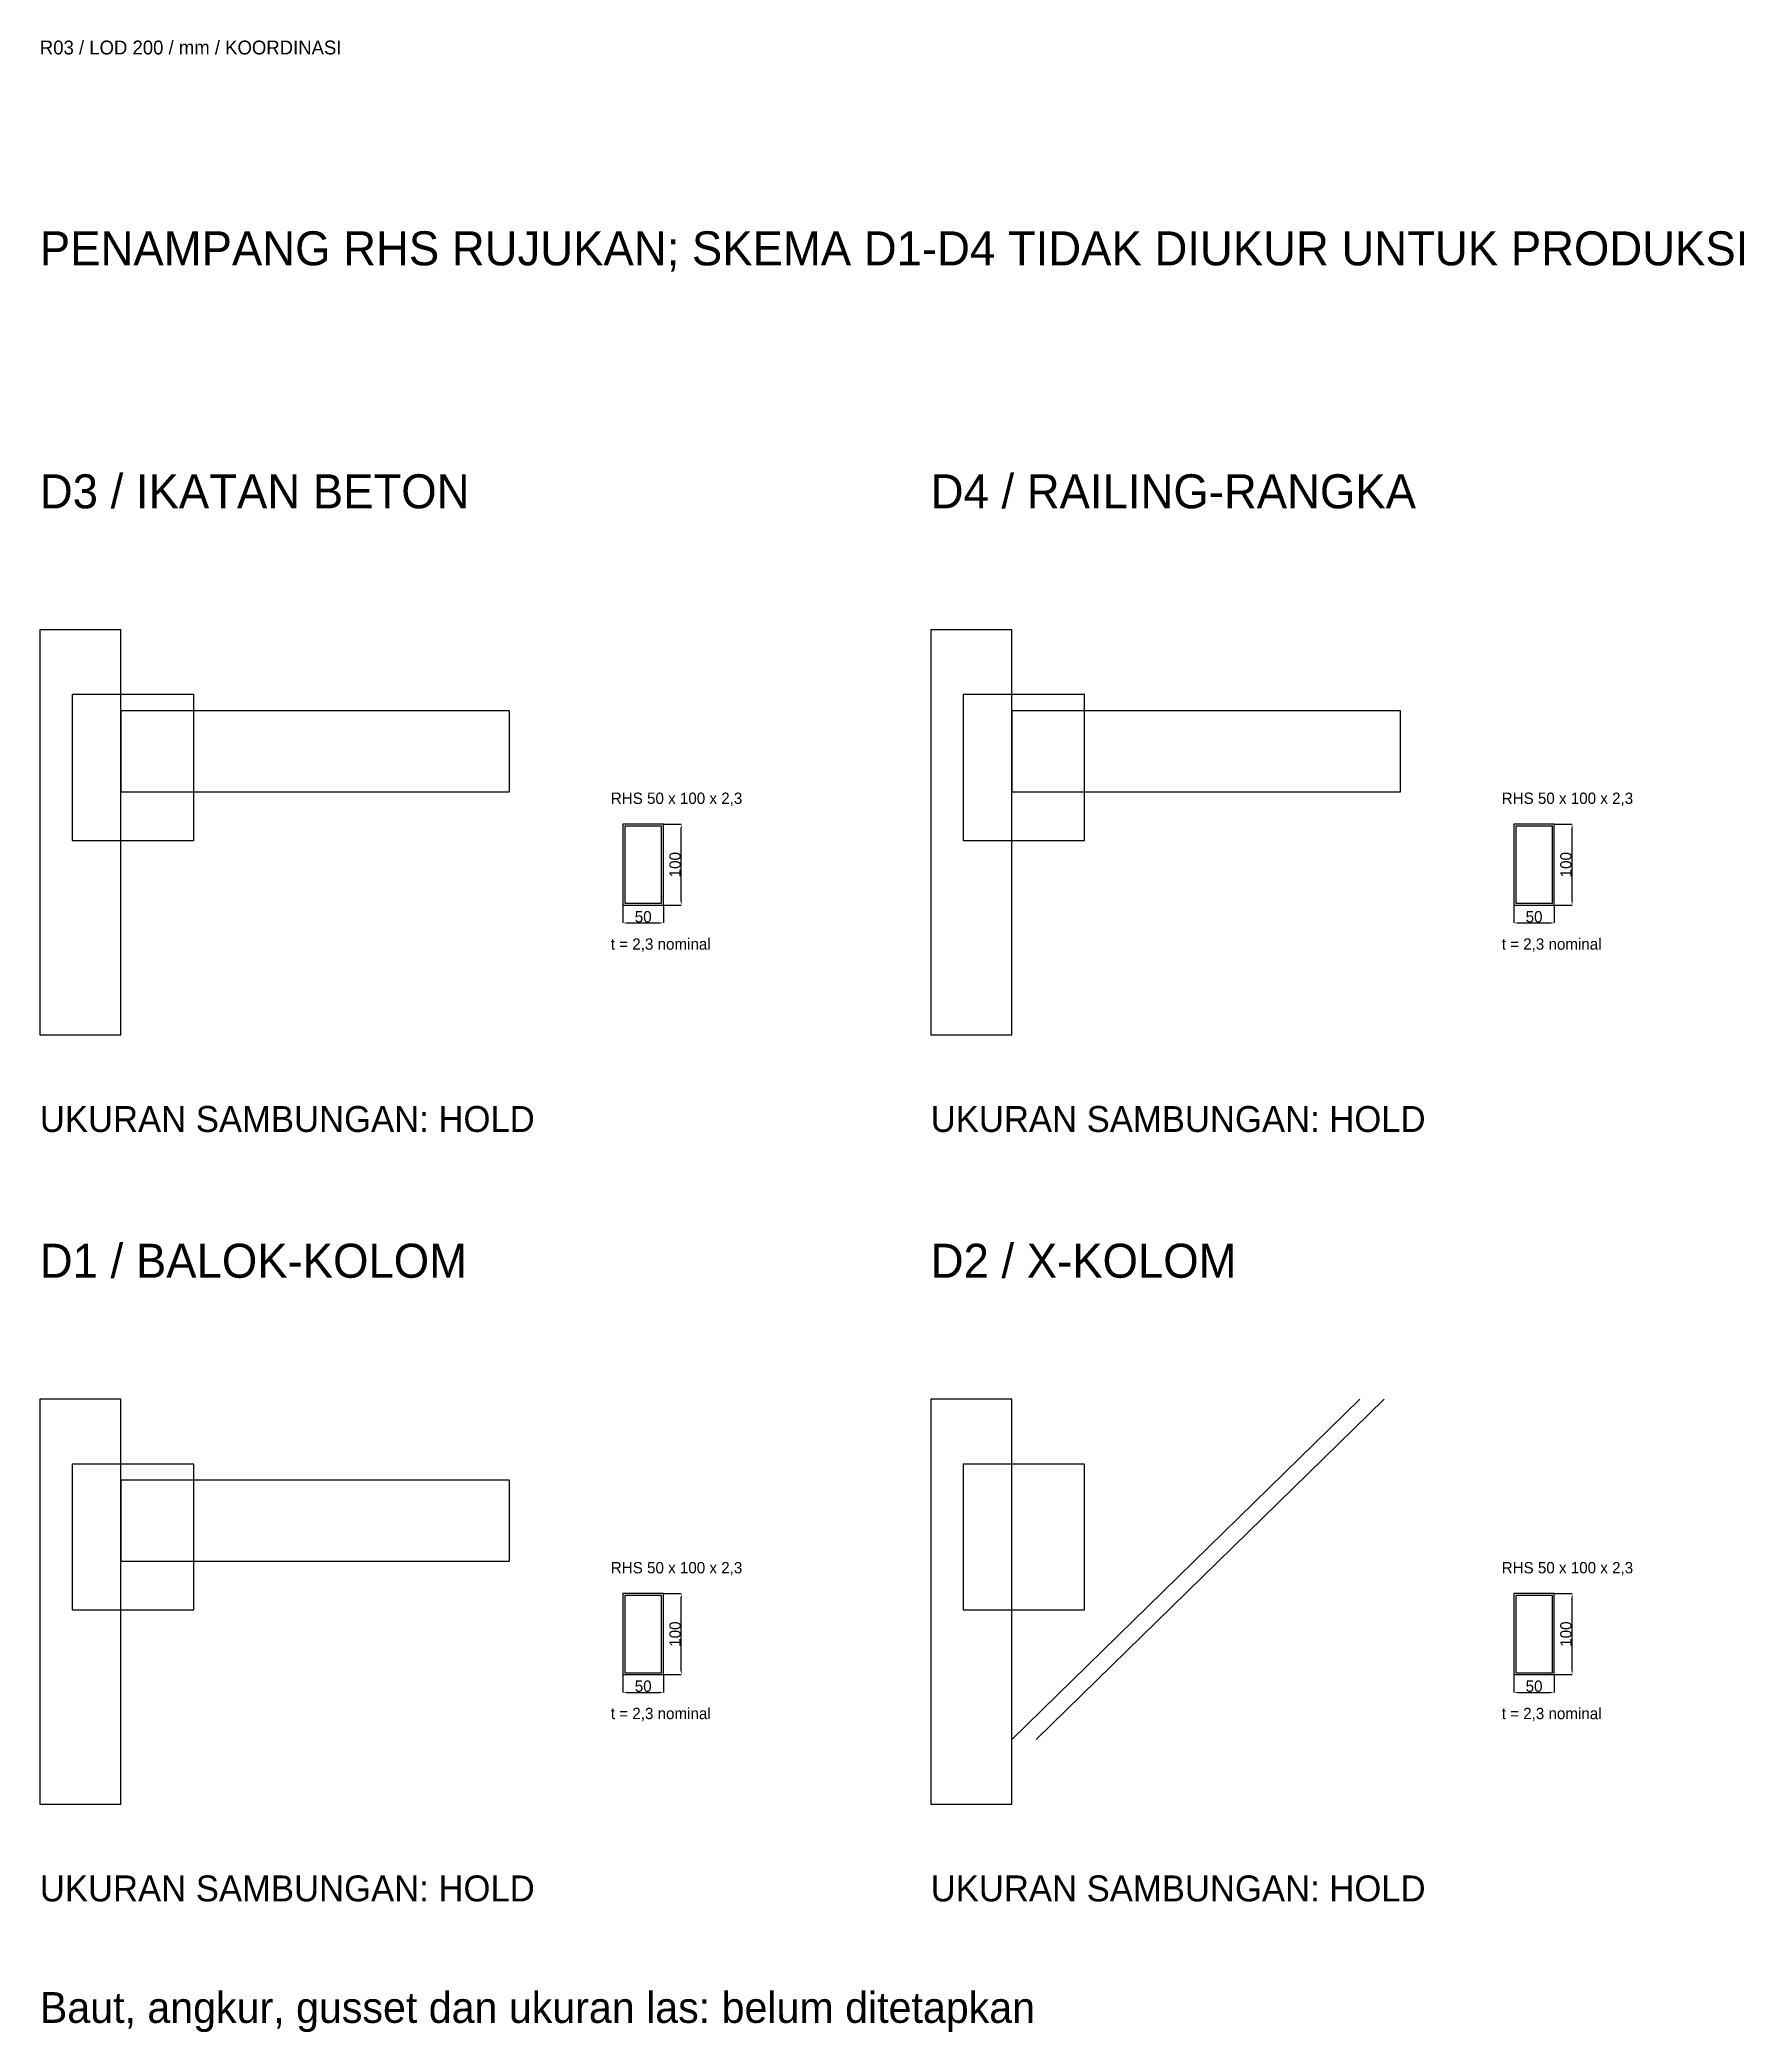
# Model space of a CAD drawing. Header units: millimetres. Extents: x 0 to 2104, y -281 to 2178.
import ezdxf

# ---------------------------------------------------------------- set-up
doc = ezdxf.new("R2010")
doc.units = ezdxf.units.MM
for name, color, linetype, true_color in [('balok', 7, 'Continuous', 0x333333), ('bracing', 7, 'Continuous', 0x111111), ('context', 7, 'Continuous', 0x999999), ('detail', 7, 'Continuous', 0x303030), ('dim', 7, 'Continuous', 0x222222), ('kolom', 7, 'Continuous', 0x111111)]:
    doc.layers.add(name, color=color, linetype=linetype, true_color=true_color)
doc.dimstyles.get("Standard").update_dxf_attribs({"dimtxt": 2.5, "dimasz": 2.5, "dimexe": 1.25, "dimexo": 0.625, "dimtad": 1, "dimcen": 2.5, "dimazin": 3, "dimtfac": 1, "dimtmove": 0, "dimatfit": 3})

# ---------------------------------------------------------------- blocks, each defined once
blk = doc.blocks.new('_CLOSEDFILLED')
at = {"color": 0, "linetype": 'BYBLOCK'}
blk.add_solid([(-1, 0.16), (0, 0), (-1, -0.16)], dxfattribs=at)
blk = doc.blocks.new('*D1')
for p, q in [((720, 160), (720, 138)), ((770, 160), (770, 138)), ((724.9, 138), (765.1, 138))]:
    blk.add_line(p, q)
at = {"layer": 'Defpoints'}
for p in [(720, 160), (770, 160), (720, 138)]:
    blk.add_point(p, dxfattribs=at)
at = {"layer": 'dim', "xscale": 4.8999999999999995, "yscale": 4.8999999999999995, "rotation": 180}
blk.add_blockref('_CLOSEDFILLED', (720, 138), dxfattribs=at)
at = {"layer": 'dim', "xscale": 4.8999999999999995, "yscale": 4.8999999999999995}
blk.add_blockref('_CLOSEDFILLED', (770, 138), dxfattribs=at)
at = {"layer": 'dim', "insert": (745, 145.625), "char_height": 14, "attachment_point": 5}
blk.add_mtext('50', dxfattribs=at)
blk = doc.blocks.new('*D2')
for p, q in [((770, 260), (792, 260)), ((792, 164.9), (792, 255.1)), ((770, 160), (792, 160))]:
    blk.add_line(p, q)
at = {"layer": 'Defpoints'}
for p in [(770, 260), (770, 160), (792, 160)]:
    blk.add_point(p, dxfattribs=at)
at = {"layer": 'dim', "xscale": 4.8999999999999995, "yscale": 4.8999999999999995}
for p, rotation in [((792, 260), 90), ((792, 160), 270)]:
    blk.add_blockref('_CLOSEDFILLED', p, dxfattribs=dict(at, rotation=rotation))
at = {"layer": 'dim', "insert": (784.375, 210), "char_height": 14, "attachment_point": 5, "rotation": 90}
blk.add_mtext('100', dxfattribs=at)
blk = doc.blocks.new('*D3')
for p, q in [((1820, 160), (1820, 138)), ((1870, 160), (1870, 138)), ((1824.9, 138), (1865.1, 138))]:
    blk.add_line(p, q)
at = {"layer": 'Defpoints'}
for p in [(1820, 160), (1870, 160), (1820, 138)]:
    blk.add_point(p, dxfattribs=at)
at = {"layer": 'dim', "xscale": 4.8999999999999995, "yscale": 4.8999999999999995, "rotation": 180}
blk.add_blockref('_CLOSEDFILLED', (1820, 138), dxfattribs=at)
at = {"layer": 'dim', "xscale": 4.8999999999999995, "yscale": 4.8999999999999995}
blk.add_blockref('_CLOSEDFILLED', (1870, 138), dxfattribs=at)
at = {"layer": 'dim', "insert": (1845, 145.625), "char_height": 14, "attachment_point": 5}
blk.add_mtext('50', dxfattribs=at)
blk = doc.blocks.new('*D4')
for p, q in [((1870, 260), (1892, 260)), ((1892, 164.9), (1892, 255.1)), ((1870, 160), (1892, 160))]:
    blk.add_line(p, q)
at = {"layer": 'Defpoints'}
for p in [(1870, 260), (1870, 160), (1892, 160)]:
    blk.add_point(p, dxfattribs=at)
at = {"layer": 'dim', "xscale": 4.8999999999999995, "yscale": 4.8999999999999995}
for p, rotation in [((1892, 260), 90), ((1892, 160), 270)]:
    blk.add_blockref('_CLOSEDFILLED', p, dxfattribs=dict(at, rotation=rotation))
at = {"layer": 'dim', "insert": (1884.375, 210), "char_height": 14, "attachment_point": 5, "rotation": 90}
blk.add_mtext('100', dxfattribs=at)
blk = doc.blocks.new('*D5')
for p, q in [((720, 1110), (720, 1088)), ((770, 1110), (770, 1088)), ((724.9, 1088), (765.1, 1088))]:
    blk.add_line(p, q)
at = {"layer": 'Defpoints'}
for p in [(720, 1110), (770, 1110), (720, 1088)]:
    blk.add_point(p, dxfattribs=at)
at = {"layer": 'dim', "xscale": 4.8999999999999995, "yscale": 4.8999999999999995, "rotation": 180}
blk.add_blockref('_CLOSEDFILLED', (720, 1088), dxfattribs=at)
at = {"layer": 'dim', "xscale": 4.8999999999999995, "yscale": 4.8999999999999995}
blk.add_blockref('_CLOSEDFILLED', (770, 1088), dxfattribs=at)
at = {"layer": 'dim', "insert": (745, 1095.625), "char_height": 14, "attachment_point": 5}
blk.add_mtext('50', dxfattribs=at)
blk = doc.blocks.new('*D6')
for p, q in [((770, 1210), (792, 1210)), ((792, 1114.9), (792, 1205.1)), ((770, 1110), (792, 1110))]:
    blk.add_line(p, q)
at = {"layer": 'Defpoints'}
for p in [(770, 1210), (770, 1110), (792, 1110)]:
    blk.add_point(p, dxfattribs=at)
at = {"layer": 'dim', "xscale": 4.8999999999999995, "yscale": 4.8999999999999995}
for p, rotation in [((792, 1210), 90), ((792, 1110), 270)]:
    blk.add_blockref('_CLOSEDFILLED', p, dxfattribs=dict(at, rotation=rotation))
at = {"layer": 'dim', "insert": (784.375, 1160), "char_height": 14, "attachment_point": 5, "rotation": 90}
blk.add_mtext('100', dxfattribs=at)
blk = doc.blocks.new('*D7')
for p, q in [((1820, 1110), (1820, 1088)), ((1870, 1110), (1870, 1088)), ((1824.9, 1088), (1865.1, 1088))]:
    blk.add_line(p, q)
at = {"layer": 'Defpoints'}
for p in [(1820, 1110), (1870, 1110), (1820, 1088)]:
    blk.add_point(p, dxfattribs=at)
at = {"layer": 'dim', "xscale": 4.8999999999999995, "yscale": 4.8999999999999995, "rotation": 180}
blk.add_blockref('_CLOSEDFILLED', (1820, 1088), dxfattribs=at)
at = {"layer": 'dim', "xscale": 4.8999999999999995, "yscale": 4.8999999999999995}
blk.add_blockref('_CLOSEDFILLED', (1870, 1088), dxfattribs=at)
at = {"layer": 'dim', "insert": (1845, 1095.625), "char_height": 14, "attachment_point": 5}
blk.add_mtext('50', dxfattribs=at)
blk = doc.blocks.new('*D8')
for p, q in [((1870, 1210), (1892, 1210)), ((1892, 1114.9), (1892, 1205.1)), ((1870, 1110), (1892, 1110))]:
    blk.add_line(p, q)
at = {"layer": 'Defpoints'}
for p in [(1870, 1210), (1870, 1110), (1892, 1110)]:
    blk.add_point(p, dxfattribs=at)
at = {"layer": 'dim', "xscale": 4.8999999999999995, "yscale": 4.8999999999999995}
for p, rotation in [((1892, 1210), 90), ((1892, 1110), 270)]:
    blk.add_blockref('_CLOSEDFILLED', p, dxfattribs=dict(at, rotation=rotation))
at = {"layer": 'dim', "insert": (1884.375, 1160), "char_height": 14, "attachment_point": 5, "rotation": 90}
blk.add_mtext('100', dxfattribs=at)

msp = doc.modelspace()

# ---------------------------------------------------------------- linework, layer by layer
at = {"layer": 'balok'}
for p, q in [((580, 1350), (100, 1350)), ((100, 1350), (100, 1250)), ((580, 1250), (580, 1350)), ((1680, 1350), (1200, 1350)), ((1200, 1350), (1200, 1250)), ((1680, 1250), (1680, 1350)), ((100, 1250), (580, 1250)), ((1200, 1250), (1680, 1250)), ((580, 400), (100, 400)), ((100, 400), (100, 300)), ((580, 300), (580, 400)), ((100, 300), (580, 300))]:
    msp.add_line(p, q, dxfattribs=at)
at = {"layer": 'bracing'}
for p, q in [((1200, 80), (1630, 500)), ((1230, 80), (1660, 500))]:
    msp.add_line(p, q, dxfattribs=at)
at = {"layer": 'context'}
for p, q in [((190, 1370), (40, 1370)), ((40, 1370), (40, 1190)), ((190, 1190), (190, 1370)), ((1290, 1370), (1140, 1370)), ((1140, 1370), (1140, 1190)), ((1290, 1190), (1290, 1370)), ((767.7, 1207.7), (722.3, 1207.7)), ((722.3, 1207.7), (722.3, 1112.3)), ((767.7, 1112.3), (767.7, 1207.7)), ((1867.7, 1207.7), (1822.3, 1207.7)), ((1822.3, 1207.7), (1822.3, 1112.3)), ((1867.7, 1112.3), (1867.7, 1207.7)), ((40, 1190), (190, 1190)), ((1140, 1190), (1290, 1190)), ((722.3, 1112.3), (767.7, 1112.3)), ((1822.3, 1112.3), (1867.7, 1112.3)), ((190, 420), (40, 420)), ((40, 420), (40, 240)), ((190, 240), (190, 420)), ((1290, 420), (1140, 420)), ((1140, 420), (1140, 240)), ((1290, 240), (1290, 420)), ((767.7, 257.7), (722.3, 257.7)), ((722.3, 257.7), (722.3, 162.3)), ((767.7, 162.3), (767.7, 257.7)), ((1867.7, 257.7), (1822.3, 257.7)), ((1822.3, 257.7), (1822.3, 162.3)), ((1867.7, 162.3), (1867.7, 257.7)), ((40, 240), (190, 240)), ((1140, 240), (1290, 240)), ((722.3, 162.3), (767.7, 162.3)), ((1822.3, 162.3), (1867.7, 162.3))]:
    msp.add_line(p, q, dxfattribs=at)
at = {"layer": 'detail'}
for p, q in [((770, 1210), (720, 1210)), ((720, 1210), (720, 1110)), ((770, 1110), (770, 1210)), ((1870, 1210), (1820, 1210)), ((1820, 1210), (1820, 1110)), ((1870, 1110), (1870, 1210)), ((720, 1110), (770, 1110)), ((1820, 1110), (1870, 1110)), ((770, 260), (720, 260)), ((720, 260), (720, 160)), ((770, 160), (770, 260)), ((1870, 260), (1820, 260)), ((1820, 260), (1820, 160)), ((1870, 160), (1870, 260)), ((720, 160), (770, 160)), ((1820, 160), (1870, 160))]:
    msp.add_line(p, q, dxfattribs=at)
at = {"layer": 'kolom'}
for p, q in [((100, 1450), (0, 1450)), ((0, 1450), (0, 950)), ((100, 950), (100, 1450)), ((1200, 1450), (1100, 1450)), ((1100, 1450), (1100, 950)), ((1200, 950), (1200, 1450)), ((0, 950), (100, 950)), ((1100, 950), (1200, 950)), ((100, 500), (0, 500)), ((0, 500), (0, 0)), ((100, 0), (100, 500)), ((1200, 500), (1100, 500)), ((1100, 500), (1100, 0)), ((1200, 0), (1200, 500)), ((0, 0), (100, 0)), ((1100, 0), (1200, 0))]:
    msp.add_line(p, q, dxfattribs=at)

# ---------------------------------------------------------------- texts
at = {"layer": 'dim'}
for s, height, p in [('R03 / LOD 200 / mm / KOORDINASI', 17.1036, (0, 2160.4)), ('PENAMPANG RHS RUJUKAN; SKEMA D1-D4 TIDAK DIUKUR UNTUK PRODUKSI', 42, (0, 1900)), ('D3 / IKATAN BETON', 42, (0, 1600)), ('D4 / RAILING-RANGKA', 42, (1100, 1600)), ('RHS 50 x 100 x 2,3', 14, (705, 1235)), ('RHS 50 x 100 x 2,3', 14, (1805, 1235)), ('t = 2,3 nominal', 14, (705, 1055)), ('t = 2,3 nominal', 14, (1805, 1055)), ('UKURAN SAMBUNGAN: HOLD', 32, (0, 830)), ('UKURAN SAMBUNGAN: HOLD', 32, (1100, 830)), ('D1 / BALOK-KOLOM', 42, (0, 650)), ('D2 / X-KOLOM', 42, (1100, 650)), ('RHS 50 x 100 x 2,3', 14, (705, 285)), ('RHS 50 x 100 x 2,3', 14, (1805, 285)), ('t = 2,3 nominal', 14, (705, 105)), ('t = 2,3 nominal', 14, (1805, 105)), ('UKURAN SAMBUNGAN: HOLD', 32, (0, -120)), ('UKURAN SAMBUNGAN: HOLD', 32, (1100, -120)), ('Baut, angkur, gusset dan ukuran las: belum ditetapkan', 38, (0, -270))]:
    msp.add_text(s, height=height, dxfattribs=at).set_placement(p)

# ---------------------------------------------------------------- dimensions: what is measured, and where the dimension line sits
for base, p1, p2, picture, middle in [((792, 1110), (770, 1110), (770, 1210), '*D6', (784.375, 1160)), ((1892, 1110), (1870, 1110), (1870, 1210), '*D8', (1884.375, 1160)), ((792, 160), (770, 160), (770, 260), '*D2', (784.375, 210)), ((1892, 160), (1870, 160), (1870, 260), '*D4', (1884.375, 210))]:
    dim = msp.add_linear_dim(base=base, p1=p1, p2=p2, angle=90, text='100', dimstyle='Standard', override={"dimtxt": 14, "dimasz": 4.9, "dimtad": 1}, dxfattribs=at)
    dim.commit()
    dim.dimension.update_dxf_attribs({"geometry": picture, "text_midpoint": middle})
for base, p1, p2, picture, middle in [((720, 1088), (720, 1110), (770, 1110), '*D5', (745, 1095.625)), ((1820, 1088), (1820, 1110), (1870, 1110), '*D7', (1845, 1095.625)), ((720, 138), (720, 160), (770, 160), '*D1', (745, 145.625)), ((1820, 138), (1820, 160), (1870, 160), '*D3', (1845, 145.625))]:
    dim = msp.add_linear_dim(base=base, p1=p1, p2=p2, text='50', dimstyle='Standard', override={"dimtxt": 14, "dimasz": 4.9, "dimtad": 1}, dxfattribs=at)
    dim.commit()
    dim.dimension.update_dxf_attribs({"geometry": picture, "text_midpoint": middle})

doc.saveas('drawing.dxf')
